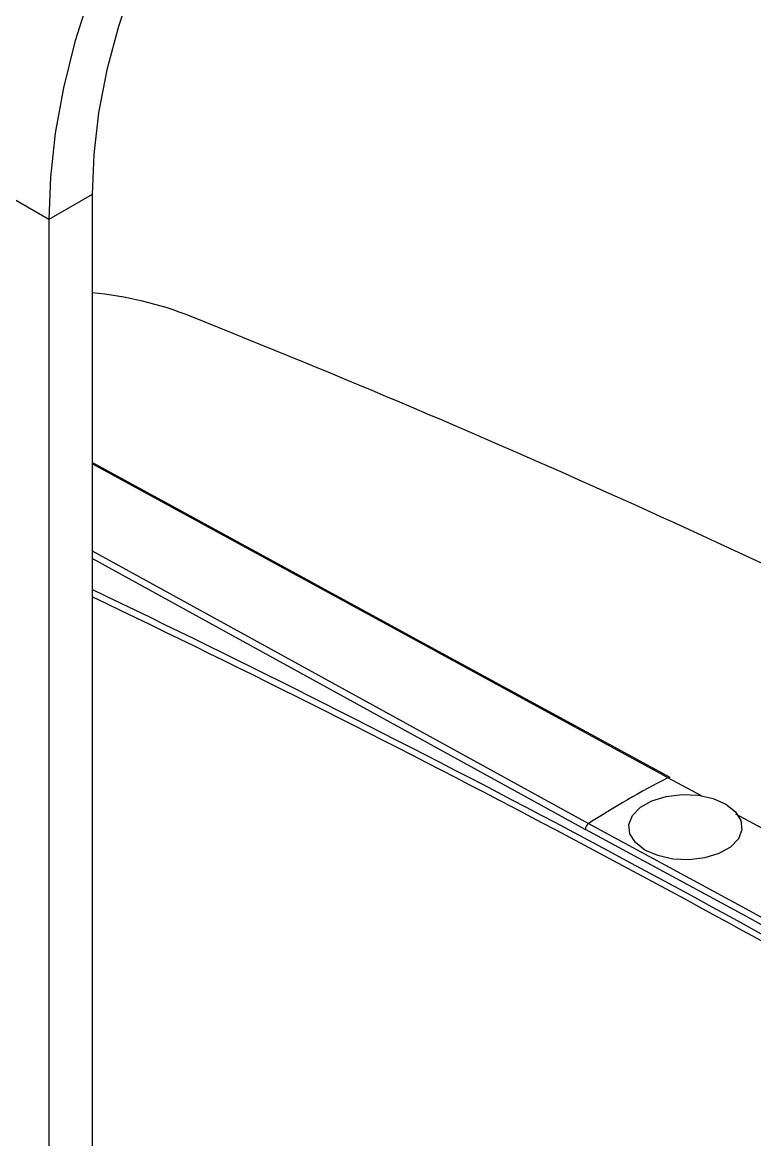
# Model space of a CAD drawing. Extents: x 6 to 134, y 1 to 99.
# Drawn here: x 15.439 to 17.686, y 82.921 to 86.349 of the extents above; entities that cross this region are included whole.
import ezdxf

# ---------------------------------------------------------------- set-up
doc = ezdxf.new("R2010")
doc.units = 0
doc.header["$MEASUREMENT"] = 0
doc.layers.add('OBJECT', color=7, linetype='CONTINUOUS')

msp = doc.modelspace()

# ---------------------------------------------------------------- linework, layer by layer
at = {"layer": 'OBJECT'}
for p, q in [((15.5196, 85.7442), (14.6357, 86.2545)), ((15.6526, 85.821), (15.5196, 85.7442)), ((15.6526, 85.821), (15.6526, 78.7319)), ((15.5196, 85.7442), (15.5196, 78.6324)), ((15.6526, 84.7278), (17.1759, 83.8912)), ((17.1661, 83.8733), (15.6526, 84.7045)), ((17.5222, 83.9763), (17.4192, 84.0316)), ((17.1661, 83.8733), (17.1662, 83.8732))]:
    msp.add_line(p, q, dxfattribs=at)
at = {"layer": 'OBJECT', "flags": 128}
for points in [[(16.7132, 87.8116), (16.6031, 87.7422), (16.4939, 87.6615), (16.3866, 87.5704), (16.282, 87.4696), (16.1812, 87.36), (16.0849, 87.2424), (15.9939, 87.118), (15.9091, 86.9877), (15.8311, 86.8527), (15.7607, 86.714), (15.6984, 86.573), (15.6448, 86.4309), (15.6002, 86.2887), (15.5652, 86.1477), (15.5399, 86.0092), (15.5247, 85.8744), (15.5196, 85.7442)], [(16.7132, 87.6581), (16.6093, 87.5922), (16.5063, 87.5151), (16.4053, 87.4276), (16.3073, 87.3306), (16.2132, 87.2248), (16.1239, 87.1115), (16.0403, 86.9916), (15.9632, 86.8664), (15.8933, 86.737), (15.8313, 86.6047), (15.7778, 86.4707), (15.7333, 86.3363), (15.6982, 86.2029), (15.6729, 86.0717), (15.6577, 85.944), (15.6526, 85.821)], [(17.426, 84.0321), (16.6595, 84.4499), (15.6526, 84.9988)], [(17.4192, 84.0316), (17.3979, 84.0432), (17.3129, 84.0895), (16.973, 84.2748), (15.6526, 84.9945)], [(17.6436, 83.9004), (17.6466, 83.8719), (17.6356, 83.844), (17.6114, 83.8191), (17.576, 83.7991), (17.5324, 83.7857), (17.4839, 83.78), (17.4346, 83.7823), (17.3884, 83.7926), (17.3491, 83.8099), (17.3199, 83.833), (17.3031, 83.8599), (17.3001, 83.8884), (17.3111, 83.9162), (17.3353, 83.9411), (17.3707, 83.9611), (17.4144, 83.9745), (17.4628, 83.9803), (17.5121, 83.978), (17.5583, 83.9677), (17.5976, 83.9503), (17.6268, 83.9273), (17.6436, 83.9004)], [(18.3918, 83.5022), (17.9156, 83.7651), (17.6279, 83.9196)], [(17.1759, 83.8912), (17.6707, 83.6237), (18.1582, 83.3523)], [(18.1551, 83.3306), (17.6609, 83.6059), (17.1662, 83.8732)]]:
    msp.add_lwpolyline(points, dxfattribs=at)
at = {"layer": 'OBJECT'}
for centre, radius, start, end in [((15.5538, 84.4273), 1.0961, 68.4072, 84.8298), ((3.7309, 54.7467), 33.0443, 63.16491, 68.28547), ((-1.6889, 48.3967), 40.1507, 59.87052, 64.41118), ((-1.4889, 48.7323), 39.7414, 59.8504, 64.44826), ((18.884, 81.2132), 3.1764, 117.4627, 122.5319), ((17.4231, 84.0254), 0.00738, 65.9641, 121.9153), ((17.4231, 84.0254), 0.00731, 65.556, 122.1787), ((17.1888, 83.8724), 0.0228, 124.6318, 177.8081), ((17.1887, 83.8727), 0.0225, 124.7837, 178.6222), ((21.2724, 79.0917), 4.755, 125.5312, 145.146)]:
    msp.add_arc(centre, radius, start, end, dxfattribs=at)

doc.saveas('drawing.dxf')
